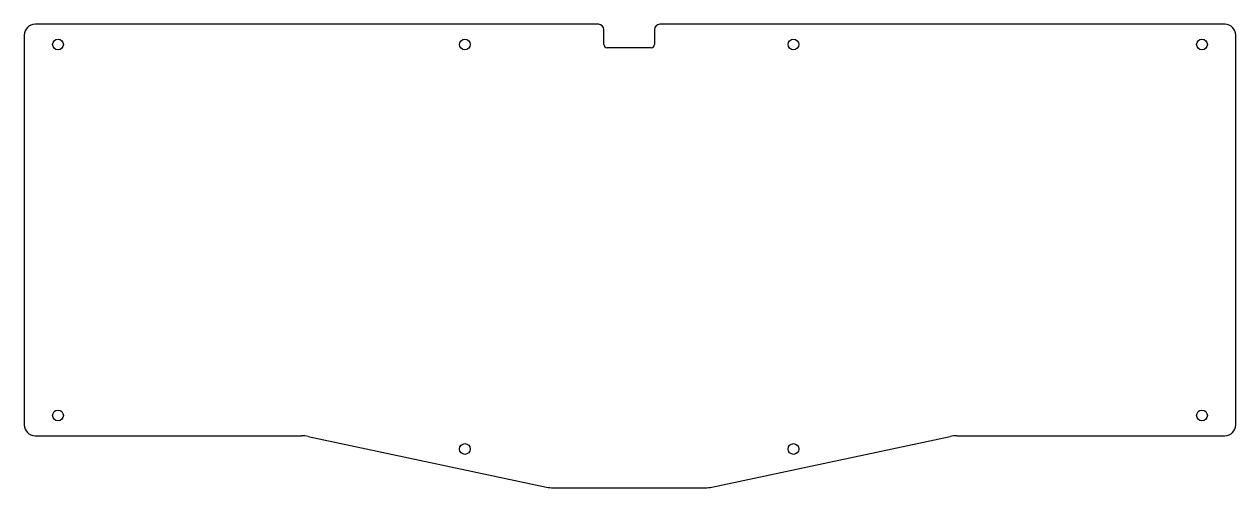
# Model space of a CAD drawing. Header units: millimetres. Extents: x -179 to 179, y -69 to 69.
import ezdxf

# ---------------------------------------------------------------- set-up
doc = ezdxf.new("R2010")
doc.units = ezdxf.units.MM
doc.layers.add('CUTOUTS', color=1, linetype='CONTINUOUS')
doc.layers.add('PERIMETER', color=5, linetype='CONTINUOUS')

msp = doc.modelspace()

# ---------------------------------------------------------------- linework, layer by layer
at = {"layer": 'CUTOUTS'}
for centre in [(-169.37, 62.62), (-48.9, 62.62), (48.4, 62.62), (169.37, 62.62), (-169.37, -47.22), (169.37, -47.22), (-48.9, -57.15), (48.4, -57.15)]:
    msp.add_circle(centre, 1.6, dxfattribs=at)
at = {"layer": 'PERIMETER'}
for p, q in [((-9.35, 68.62), (-176.17, 68.62)), ((176.17, 68.62), (8.85, 68.62)), ((-179.37, 65.42), (-179.37, -50.02)), ((-7.75, 62.62), (-7.75, 67.02)), ((7.25, 67.02), (7.25, 62.62)), ((179.37, -50.02), (179.37, 65.42)), ((6.25, 61.62), (-6.75, 61.62)), ((-176.17, -53.22), (-97.28, -53.22)), ((-95.28, -53.43), (-24.76, -68.41)), ((24.26, -68.41), (94.78, -53.43)), ((96.78, -53.22), (176.17, -53.22)), ((-22.76, -68.62), (22.26, -68.62))]:
    msp.add_line(p, q, dxfattribs=at)
for centre, radius, start, end in [((-176.17, 65.42), 3.2, 90, 180), ((-9.35, 67.02), 1.6, 0, 90), ((8.85, 67.02), 1.6, 90, 180), ((176.17, 65.42), 3.2, 0, 90), ((-6.75, 62.62), 1, 180, 270), ((6.25, 62.62), 1, 270, 360), ((-176.17, -50.02), 3.2, 180, 270), ((176.17, -50.02), 3.2, -90, 0), ((-97.28, -62.82), 9.6, 78, 90), ((96.78, -62.82), 9.6, 90, 102), ((-22.76, -59.02), 9.6, 258, 270), ((22.26, -59.02), 9.6, 270, 282)]:
    msp.add_arc(centre, radius, start, end, dxfattribs=at)

doc.saveas('drawing.dxf')
